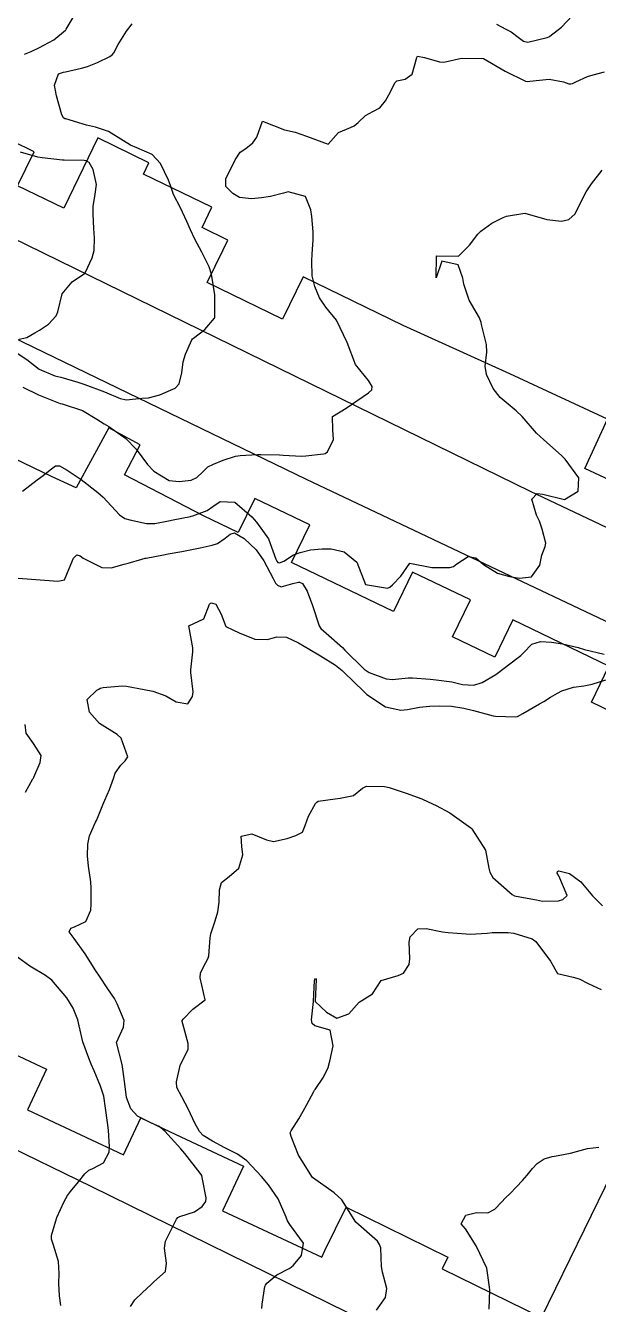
# Model space of a CAD drawing. Header units: metres. Extents: x 286371 to 293043, y 7462578 to 7466404.
# Drawn here: x 289923.6 to 289975.7, y 7464483.9 to 7464600.2 of the extents above; entities that cross this region are included whole.
import ezdxf

# ---------------------------------------------------------------- set-up
doc = ezdxf.new("R2010")
doc.units = ezdxf.units.M
doc.header["$MEASUREMENT"] = 0
for name, color, linetype in [('Curvas de Nivel 1m', 11, 'Continuous'), ('Curvas de Nivel 5m', 15, 'Continuous'), ('Edificações', 30, 'Continuous'), ('Vias primárias', 230, 'Continuous')]:
    doc.layers.add(name, color=color, linetype=linetype)

msp = doc.modelspace()

# ---------------------------------------------------------------- linework, layer by layer
at = {"layer": 'Curvas de Nivel 1m', "flags": 128}
for points, elevation in [([(289966.41, 7464600.34), (289967.25, 7464599.88), (289967.72, 7464599.64), (289968.36, 7464599.16), (289968.86, 7464598.77), (289969.24, 7464598.68), (289971, 7464599.12), (289971.17, 7464599.19), (289971.25, 7464599.24), (289972.3, 7464600.06), (289973.27, 7464601.08)], 701), ([(289922.8, 7464570.41), (289923.66, 7464569.84), (289924.78, 7464568.96), (289926.23, 7464568.34), (289926.76, 7464568.21), (289928.31, 7464567.77), (289928.75, 7464567.63), (289928.94, 7464567.57), (289930.74, 7464566.9), (289932.15, 7464566.29), (289932.73, 7464566.16), (289934.12, 7464566.3), (289934.73, 7464566.34), (289935.77, 7464566.62), (289936.74, 7464567.04), (289937.15, 7464567.23), (289937.54, 7464567.63), (289937.77, 7464568.63), (289937.9, 7464569.63), (289938.11, 7464570.31), (289938.67, 7464571.62), (289938.73, 7464571.7), (289938.82, 7464571.77), (289939.86, 7464572.57), (289940.75, 7464573.59), (289940.77, 7464573.66), (289940.77, 7464575.59), (289940.76, 7464575.7), (289940.47, 7464577.59), (289940.26, 7464578.26), (289939.59, 7464579.6), (289938.96, 7464580.79), (289938.55, 7464581.62), (289938.22, 7464582.39), (289937.64, 7464583.63), (289937.02, 7464584.84), (289936.73, 7464585.65), (289936.56, 7464586.13), (289935.84, 7464587.66), (289935.08, 7464588.49), (289933.69, 7464589.09), (289933.09, 7464589.32), (289932.46, 7464589.71), (289931.11, 7464590.56), (289929.91, 7464590.95), (289929.11, 7464591.15), (289927.21, 7464591.71), (289927.12, 7464591.73), (289927, 7464591.8), (289926.84, 7464592.09), (289926.37, 7464593.81), (289926.19, 7464594.79), (289926.55, 7464595.8), (289927.01, 7464595.97), (289927.19, 7464596.01), (289928.64, 7464596.32), (289929.19, 7464596.49), (289930.1, 7464596.85), (289931.21, 7464597.39), (289931.42, 7464597.53), (289931.57, 7464597.73), (289931.98, 7464598.48), (289932.74, 7464599.7), (289933.25, 7464600.37)], 701), ([(289923.29, 7464567.31), (289924.74, 7464566.63), (289926.69, 7464565.83), (289926.72, 7464565.82), (289926.87, 7464565.79), (289928.72, 7464565.18), (289930.04, 7464564.4), (289930.7, 7464563.98), (289931.13, 7464563.73), (289932.68, 7464562.66), (289933.63, 7464561.69), (289934.64, 7464560.29), (289935.21, 7464559.67), (289936.62, 7464558.84), (289937.52, 7464558.73), (289938.62, 7464558.86), (289939.14, 7464559.1), (289939.67, 7464559.6), (289940.15, 7464560.08), (289940.65, 7464560.32), (289941.54, 7464560.68), (289942.66, 7464561.05), (289943.09, 7464561.11), (289944.66, 7464561.19), (289944.97, 7464561.2), (289946.66, 7464561.17), (289947, 7464561.14), (289948.66, 7464561.05), (289949.04, 7464561.08), (289950.66, 7464561.24), (289950.82, 7464561.27), (289951.02, 7464561.43), (289951.56, 7464562.54), (289951.5, 7464563.42), (289951.49, 7464564.64), (289952.72, 7464565.4), (289954.75, 7464566.81), (289955.05, 7464567.06), (289955.1, 7464567.36), (289954.76, 7464567.92), (289953.58, 7464569.38), (289952.81, 7464571.39), (289951.83, 7464573.41), (289950.86, 7464574.58), (289950.3, 7464575.43), (289949.86, 7464576.47), (289949.63, 7464577.44), (289949.59, 7464578.77), (289949.63, 7464579.44), (289949.72, 7464580.68), (289949.71, 7464581.44), (289949.59, 7464582.85), (289949.51, 7464583.45), (289949.02, 7464584.67), (289947.44, 7464585.07), (289947.03, 7464584.96), (289945.85, 7464584.67), (289945.02, 7464584.54), (289944.1, 7464584.45), (289943.02, 7464584.56), (289942.4, 7464584.93), (289941.76, 7464585.57), (289941.77, 7464586.3), (289942.42, 7464587.55), (289942.62, 7464588), (289943.08, 7464588.7), (289943.6, 7464589.03), (289944.24, 7464589.53), (289944.58, 7464590.04), (289945.12, 7464591.51), (289947.11, 7464590.73), (289948.08, 7464590.5), (289949.1, 7464590.14), (289951.09, 7464589.42), (289952.03, 7464590.49), (289953.12, 7464590.93), (289953.44, 7464591.07), (289953.8, 7464591.38), (289954.49, 7464592.02), (289955.14, 7464592.39), (289955.77, 7464592.73), (289956.3, 7464593.35), (289956.6, 7464593.9), (289957.18, 7464595.01), (289957.34, 7464595.17), (289958.08, 7464595.32), (289958.73, 7464595.77), (289959.16, 7464597.31), (289959.17, 7464597.35), (289959.22, 7464597.43), (289959.86, 7464597.29), (289961.21, 7464596.89), (289961.61, 7464596.87), (289963.21, 7464597.24), (289965.21, 7464597.21), (289967.2, 7464596.05), (289969.03, 7464595.16), (289969.18, 7464595.12), (289969.43, 7464595.15), (289971.18, 7464595.32), (289972.49, 7464595.09), (289972.99, 7464594.91), (289973.17, 7464594.89), (289973.32, 7464594.93), (289973.63, 7464595.08), (289974.68, 7464595.57), (289975.18, 7464595.73), (289976.22, 7464596.01)], 702), ([(289923.27, 7464557.85), (289924.62, 7464558.89), (289925.16, 7464559.29), (289925.8, 7464559.81), (289926.27, 7464560.17), (289926.64, 7464560.16), (289927.35, 7464559.78), (289928.62, 7464558.92), (289930.12, 7464557.74), (289930.6, 7464557.3), (289932.1, 7464555.71), (289932.57, 7464555.38), (289933.03, 7464555.24), (289934.56, 7464554.92), (289935.31, 7464554.92), (289936.57, 7464555.16), (289936.97, 7464555.24), (289938.57, 7464555.55), (289938.62, 7464555.57), (289938.76, 7464555.61), (289940.06, 7464556.11), (289940.59, 7464556.45), (289941.27, 7464556.9), (289942.59, 7464556.84), (289944.13, 7464555.53), (289944.57, 7464555.04), (289945.66, 7464553.51), (289946.33, 7464551.68), (289946.41, 7464551.5), (289946.51, 7464551.37), (289946.66, 7464551.34), (289947.05, 7464551.49), (289947.93, 7464552.06), (289948.53, 7464552.28), (289949.47, 7464552.51), (289950.53, 7464552.62), (289951.36, 7464552.6), (289952.53, 7464552.34), (289953.7, 7464551.39), (289954.47, 7464549.37), (289956.47, 7464549.04), (289956.69, 7464549.12), (289956.95, 7464549.34), (289957.68, 7464550.13), (289958.5, 7464551.31), (289960.5, 7464550.9), (289962.14, 7464550.9), (289962.5, 7464551.01), (289962.79, 7464551.24), (289963.82, 7464551.92), (289964.51, 7464551.8), (289965.22, 7464551.2), (289966.49, 7464550.4), (289967.57, 7464550.09), (289968.49, 7464549.93), (289969.57, 7464550.05), (289970.34, 7464551.13), (289970.37, 7464551.27), (289970.52, 7464552.04), (289970.83, 7464552.82), (289970.88, 7464553.12), (289970.55, 7464554.4), (289970.3, 7464555.13), (289970.05, 7464555.66), (289969.61, 7464557.14), (289970.1, 7464557.64), (289970.6, 7464557.58), (289972.59, 7464557.09), (289973.84, 7464557.84), (289973.88, 7464559.08), (289972.65, 7464560.77), (289972.3, 7464561.1), (289970.69, 7464562.52), (289970.03, 7464563.13), (289968.72, 7464564.65), (289968.18, 7464565.16), (289966.74, 7464566.36), (289966.08, 7464567.19), (289965.5, 7464568.48), (289965.38, 7464569.21), (289965.51, 7464570.5), (289965.5, 7464571.2), (289965.04, 7464573.01), (289964.99, 7464573.21), (289964.85, 7464573.61), (289963.9, 7464575.23), (289963.44, 7464576.69), (289963.35, 7464577.24), (289962.92, 7464578.44), (289961.43, 7464578.77), (289960.9, 7464577.27), (289960.93, 7464579.27), (289962.93, 7464579.24), (289963.95, 7464580.22), (289964.71, 7464581.22), (289964.82, 7464581.36), (289964.97, 7464581.5), (289965.96, 7464582.22), (289966.99, 7464582.75), (289967.31, 7464582.86), (289968.99, 7464583.15), (289970.99, 7464582.56), (289972.3, 7464582.42), (289972.99, 7464582.56), (289973.57, 7464583.09), (289974.07, 7464584.14), (289974.56, 7464585.07), (289975.04, 7464585.81), (289976.02, 7464587.05)], 703), ([(289922.49, 7464549.96), (289924.48, 7464549.83), (289926.48, 7464549.67), (289927.09, 7464549.79), (289927.52, 7464550.81), (289927.9, 7464551.77), (289928.22, 7464552.07), (289928.52, 7464551.96), (289928.8, 7464551.76), (289930.5, 7464550.91), (289931.34, 7464550.89), (289932.51, 7464551.21), (289932.89, 7464551.32), (289934.14, 7464551.68), (289934.44, 7464551.75), (289934.52, 7464551.77), (289936.1, 7464552.07), (289936.52, 7464552.15), (289937.77, 7464552.38), (289938.53, 7464552.52), (289939.43, 7464552.7), (289940.53, 7464552.94), (289941, 7464553.11), (289941.7, 7464553.57), (289942.17, 7464553.94), (289942.55, 7464554.05), (289943.44, 7464553.54), (289944.53, 7464552.53), (289945.22, 7464551.51), (289946.09, 7464549.9), (289946.3, 7464549.5), (289946.48, 7464549.3), (289946.81, 7464549.15), (289947.88, 7464549.47), (289948.38, 7464549.57), (289948.49, 7464549.57), (289948.74, 7464549.46), (289949.16, 7464548.77), (289949.67, 7464547.45), (289950.25, 7464545.6), (289950.35, 7464545.44), (289950.41, 7464545.37), (289950.9, 7464544.93), (289952.39, 7464543.63), (289952.61, 7464543.4), (289954.36, 7464541.67), (289954.8, 7464541.37), (289956.35, 7464540.8), (289956.94, 7464540.74), (289958.35, 7464540.89), (289958.77, 7464540.89), (289960.35, 7464540.75), (289960.92, 7464540.7), (289962.34, 7464540.5), (289963.31, 7464540.27), (289964.34, 7464540.2), (289965.1, 7464540.46), (289966.35, 7464541.19), (289968.38, 7464542.74), (289968.61, 7464542.92), (289968.85, 7464543.15), (289969.6, 7464543.93), (289970.4, 7464544.18), (289971.39, 7464544.12), (289972.4, 7464543.98), (289973.84, 7464543.63), (289974.39, 7464543.46), (289976.19, 7464543.04)], 704), ([(289923.55, 7464530.48), (289924.2, 7464531.68), (289924.27, 7464531.76), (289924.31, 7464531.83), (289924.89, 7464533.17), (289924.97, 7464533.82), (289924.26, 7464534.9), (289923.62, 7464535.84), (289923.51, 7464536.62)], 704), ([(289945.05, 7464483.51), (289945.07, 7464483.92), (289945.33, 7464485.51), (289945.38, 7464485.64), (289945.51, 7464485.83), (289946.42, 7464486.59), (289947.53, 7464487.14), (289947.72, 7464487.28), (289947.92, 7464487.47), (289948.67, 7464488.34), (289948.84, 7464489.46), (289947.59, 7464491.14), (289947.38, 7464491.48), (289947.26, 7464491.81), (289946.54, 7464493.49), (289945.64, 7464494.76), (289945.02, 7464495.51), (289943.68, 7464496.94), (289942.83, 7464497.55), (289941.69, 7464498.14), (289940.55, 7464498.74), (289939.71, 7464499.25), (289939.37, 7464499.6), (289938.96, 7464500.37), (289938.38, 7464501.61), (289937.76, 7464502.78), (289937.33, 7464503.63), (289937.28, 7464504.14), (289937.63, 7464505.63), (289937.67, 7464505.76), (289937.81, 7464505.97), (289938.35, 7464507.1), (289938.36, 7464507.62), (289937.87, 7464509.41), (289937.81, 7464509.63), (289937.8, 7464509.7), (289937.88, 7464509.83), (289938.76, 7464510.75), (289939.9, 7464511.59), (289939.44, 7464513.6), (289939.48, 7464514.06), (289939.95, 7464514.97), (289940.16, 7464515.39), (289940.22, 7464515.59), (289940.34, 7464517.24), (289940.4, 7464517.59), (289940.81, 7464518.78), (289941.04, 7464519.58), (289941.16, 7464520.46), (289941.19, 7464521.58), (289941.37, 7464522.27), (289942.07, 7464522.81), (289942.96, 7464523.55), (289943.33, 7464524.77), (289943.23, 7464525.54), (289943.18, 7464526.49), (289944.13, 7464526.69), (289945.48, 7464526.15), (289946.12, 7464526), (289947.35, 7464526.26), (289948.13, 7464526.53), (289948.75, 7464526.84), (289948.98, 7464527.45), (289949.3, 7464528.3), (289949.94, 7464529.44), (289950.04, 7464529.57), (289950.18, 7464529.66), (289951.71, 7464529.88), (289952.18, 7464529.94), (289953.39, 7464530.18), (289954.2, 7464530.83), (289954.56, 7464531.01), (289956.2, 7464531), (289956.63, 7464530.91), (289958.19, 7464530.4), (289959.62, 7464529.86), (289960.18, 7464529.61), (289960.92, 7464529.27), (289962.16, 7464528.61), (289964.05, 7464527.23), (289964.14, 7464527.14), (289965.41, 7464525.2), (289965.7, 7464523.58), (289965.8, 7464523.2), (289966.07, 7464522.72), (289967.81, 7464521.17), (289968.04, 7464521.06), (289968.18, 7464521.02), (289970.04, 7464520.67), (289970.59, 7464520.57), (289972.04, 7464520.59), (289972.42, 7464520.71), (289972.83, 7464521.09), (289972.07, 7464522.86), (289971.92, 7464523.11), (289971.94, 7464523.25), (289972.08, 7464523.32), (289973.04, 7464523.09), (289974.06, 7464522.31), (289975.12, 7464521.06), (289976.03, 7464520.15)], 706), ([(289955.47, 7464483.35), (289956.3, 7464484.53), (289956.43, 7464485.34), (289956.04, 7464486.83), (289955.93, 7464487.35), (289955.87, 7464489.04), (289955.76, 7464489.35), (289955.57, 7464489.63), (289953.59, 7464491.38), (289952.32, 7464493.4), (289951.63, 7464494.05), (289949.65, 7464495.44), (289948.37, 7464497.46), (289947.71, 7464499.16), (289947.63, 7464499.48), (289947.65, 7464499.55), (289947.72, 7464499.66), (289948.42, 7464500.77), (289948.8, 7464501.46), (289949.13, 7464502.07), (289949.77, 7464503.24), (289949.84, 7464503.37), (289949.89, 7464503.44), (289950.67, 7464504.56), (289951.07, 7464505.43), (289951.23, 7464506.01), (289951.53, 7464507.42), (289951.27, 7464508.83), (289949.86, 7464509.23), (289949.64, 7464509.45), (289949.56, 7464509.76), (289949.76, 7464511.45), (289949.85, 7464513.36), (289949.86, 7464513.44), (289949.93, 7464513.53), (289949.99, 7464513.43), (289949.89, 7464511.44), (289950.94, 7464510.48), (289951.87, 7464509.91), (289952.95, 7464510.32), (289953.89, 7464511.37), (289955.13, 7464512.13), (289955.92, 7464513.34), (289957.46, 7464513.8), (289957.93, 7464514.03), (289958.45, 7464514.8), (289958.51, 7464515.31), (289958.46, 7464516.82), (289958.55, 7464517.31), (289959.25, 7464518.05), (289960, 7464518.09), (289961.49, 7464517.76), (289961.99, 7464517.71), (289963.64, 7464517.58), (289963.99, 7464517.55), (289965.54, 7464517.66), (289965.99, 7464517.7), (289967.45, 7464517.72), (289967.99, 7464517.65), (289969.63, 7464517.14), (289969.98, 7464516.91), (289971.3, 7464515.11), (289971.94, 7464513.99), (289973.37, 7464513.65), (289973.93, 7464513.51), (289974.73, 7464513.06), (289975.92, 7464512.54)], 707), ([(289926.77, 7464483.79), (289926.63, 7464484.66), (289926.58, 7464485.8), (289926.61, 7464486.71), (289926.54, 7464487.8), (289926.08, 7464489.28), (289925.91, 7464489.81), (289925.92, 7464490.16), (289926.41, 7464491.8), (289927.07, 7464493.24), (289927.37, 7464493.78), (289927.63, 7464494.16), (289928.36, 7464495.05), (289928.95, 7464495.76), (289929.31, 7464496.09), (289929.66, 7464496.25), (289930.64, 7464496.76), (289931.15, 7464497.72), (289931.18, 7464498.23), (289931.11, 7464499.72), (289931.02, 7464500.43), (289930.84, 7464501.73), (289930.67, 7464502.82), (289930.38, 7464503.74), (289929.8, 7464505.12), (289929.53, 7464505.75), (289929.3, 7464506.27), (289928.75, 7464507.76), (289928.42, 7464509.21), (289928.31, 7464509.77), (289927.89, 7464510.83), (289927.32, 7464511.78), (289925.93, 7464513.39), (289925.36, 7464513.81), (289923.95, 7464514.64), (289922.26, 7464515.86)], 704), ([(289965.72, 7464483.45), (289965.78, 7464485.2), (289965.77, 7464485.47), (289965.52, 7464487.19), (289964.54, 7464489.21), (289963.59, 7464490.76), (289963.36, 7464491), (289963.19, 7464491.23), (289963.61, 7464492), (289964.58, 7464492.24), (289965.61, 7464492.21), (289966.26, 7464492.54), (289966.86, 7464493.18), (289967.23, 7464493.57), (289967.64, 7464493.96), (289968.23, 7464494.57), (289968.77, 7464495.15), (289969.18, 7464495.63), (289969.67, 7464496.25), (289970.09, 7464496.71), (289970.73, 7464497.12), (289971.47, 7464497.33), (289971.69, 7464497.37), (289973.13, 7464497.65), (289973.69, 7464497.8), (289974.68, 7464498.08), (289975.7, 7464498.2)], 708)]:
    msp.add_lwpolyline(points, dxfattribs=dict(at, elevation=elevation))
at = {"layer": 'Curvas de Nivel 5m', "flags": 128}
for points, elevation in [([(289923.45, 7464597.61), (289924.06, 7464597.84), (289924.83, 7464598.22), (289925.22, 7464598.42), (289926.13, 7464598.91), (289927.19, 7464599.8), (289927.21, 7464599.83), (289927.25, 7464599.89), (289927.96, 7464601.09)], 700), ([(289922.98, 7464571.69), (289923.66, 7464571.84), (289924.41, 7464572.26), (289924.83, 7464572.5), (289925.63, 7464573.03), (289926.34, 7464573.8), (289926.5, 7464574.16), (289926.88, 7464575.79), (289927.79, 7464576.89), (289928.91, 7464577.65), (289928.98, 7464577.7), (289929.02, 7464577.76), (289929.6, 7464579.09), (289929.78, 7464579.75), (289929.83, 7464580.89), (289929.77, 7464581.75), (289929.69, 7464583.06), (289929.71, 7464583.75), (289929.89, 7464584.88), (289930, 7464585.75), (289929.7, 7464587.11), (289929.34, 7464587.76), (289929.07, 7464587.91), (289928.89, 7464587.94), (289927.07, 7464587.95), (289926.91, 7464587.96), (289925.07, 7464588.18), (289924.66, 7464588.24), (289923.08, 7464588.7)], 700), ([(289933.1, 7464483.69), (289933.48, 7464484.31), (289934.2, 7464484.97), (289934.96, 7464485.66), (289935.22, 7464485.94), (289935.51, 7464486.18), (289936.29, 7464486.88), (289936.39, 7464487.64), (289936.2, 7464489), (289936.29, 7464489.64), (289936.72, 7464490.49), (289937.29, 7464491.63), (289937.42, 7464491.8), (289937.6, 7464491.88), (289938.91, 7464492.3), (289939.61, 7464492.79), (289939.95, 7464493.26), (289939.97, 7464493.59), (289939.65, 7464495.27), (289939.58, 7464495.6), (289939.44, 7464495.82), (289938.05, 7464497.62), (289937.69, 7464498.03), (289936.23, 7464499.65), (289935.72, 7464500.08), (289935.01, 7464500.38), (289933.73, 7464501), (289933.12, 7464501.69), (289932.75, 7464502.72), (289932.6, 7464503.7), (289932.44, 7464505.06), (289932.33, 7464505.71), (289931.84, 7464507.71), (289932.46, 7464509.11), (289932.51, 7464509.7), (289931.9, 7464511.24), (289931.63, 7464511.72), (289931.05, 7464512.59), (289930.28, 7464513.74), (289929.94, 7464514.24), (289928.98, 7464515.76), (289927.98, 7464517.16), (289927.51, 7464517.78), (289927.66, 7464518.12), (289928, 7464518.22), (289929.05, 7464518.71), (289929.49, 7464519.75), (289929.51, 7464520.28), (289929.52, 7464521.75), (289929.49, 7464522.32), (289929.28, 7464523.76), (289929.18, 7464524.68), (289929.22, 7464525.76), (289929.36, 7464526.52), (289929.91, 7464527.75), (289930, 7464527.9), (289930.15, 7464528.27), (289930.58, 7464529.32), (289930.76, 7464529.74), (289931.18, 7464530.73), (289931.54, 7464531.72), (289931.72, 7464532.22), (289932.22, 7464532.93), (289932.62, 7464533.32), (289932.86, 7464533.7), (289932.26, 7464535.4), (289931.9, 7464535.72), (289930.28, 7464536.73), (289929.36, 7464537.76), (289929.16, 7464538.92), (289930.04, 7464539.75), (289930.23, 7464539.86), (289930.34, 7464539.93), (289930.6, 7464540), (289932.34, 7464540.16), (289932.75, 7464540.12), (289934.34, 7464539.82), (289935.13, 7464539.66), (289936.32, 7464539.23), (289937.26, 7464538.68), (289938.31, 7464538.51), (289938.74, 7464539.19), (289938.79, 7464539.61), (289938.6, 7464541.37), (289938.59, 7464541.61), (289938.76, 7464543.24), (289938.77, 7464543.61), (289938.42, 7464545.61), (289939.78, 7464546.25), (289940.29, 7464547.59), (289940.37, 7464547.67), (289940.46, 7464547.7), (289940.85, 7464547.58), (289941.34, 7464546.67), (289941.78, 7464545.56), (289942.42, 7464545.23), (289942.98, 7464544.97), (289944.4, 7464544.4), (289945.55, 7464544.35), (289946.4, 7464544.62), (289947.3, 7464544.58), (289948.39, 7464544.07), (289949.43, 7464543.45), (289950.38, 7464542.89), (289951.74, 7464542.03), (289952.36, 7464541.55), (289952.51, 7464541.4), (289954.33, 7464539.62), (289954.6, 7464539.37), (289956.31, 7464538.24), (289957.69, 7464537.94), (289958.3, 7464538.01), (289959.4, 7464538.21), (289960.31, 7464538.3), (289961.25, 7464538.33), (289962.31, 7464538.29), (289963.42, 7464538.12), (289964.3, 7464537.9), (289966.08, 7464537.42), (289966.3, 7464537.38), (289968.14, 7464537.32), (289968.3, 7464537.35), (289968.79, 7464537.64), (289970.31, 7464538.5), (289970.71, 7464538.72), (289971.32, 7464539.11), (289971.94, 7464539.49), (289972.33, 7464539.69), (289973.39, 7464540.03), (289974.34, 7464540.15), (289975.11, 7464540.29), (289976.35, 7464540.69)], 705)]:
    msp.add_lwpolyline(points, dxfattribs=dict(at, elevation=elevation))
at = {"layer": 'Edificações'}
for points in [[(289978.59, 7464557.99), (289974.42, 7464559.92), (289976.5, 7464564.4), (289967.6, 7464568.52), (289957.92, 7464572.92), (289948.8, 7464577.36), (289946.93, 7464573.51), (289940.08, 7464576.84), (289941.52, 7464579.8), (289941.95, 7464580.69), (289939.61, 7464581.83), (289940.5, 7464583.68), (289934.28, 7464586.7), (289934.78, 7464587.72), (289930.13, 7464589.98), (289927.02, 7464583.58), (289922.82, 7464585.62), (289924.33, 7464588.72), (289922.37, 7464589.68)], [(289984.43, 7464534.13), (289975.04, 7464538.66), (289976.62, 7464541.94), (289967.89, 7464546.15), (289966.26, 7464542.76), (289962.41, 7464544.61), (289964.02, 7464547.97), (289958.76, 7464550.5), (289957.03, 7464546.9), (289947.75, 7464551.36), (289949.41, 7464554.79), (289944.4, 7464557.2), (289942.9, 7464554.09), (289939.74, 7464555.61), (289932.56, 7464559.35), (289933.98, 7464562.07), (289931.13, 7464563.62), (289929.64, 7464560.88), (289928.15, 7464558.15), (289925.92, 7464559.18), (289918.4, 7464562.8)], [(289917.74, 7464508.9), (289925.47, 7464505.28), (289923.73, 7464501.59), (289932.47, 7464497.49), (289934.04, 7464500.85), (289936.72, 7464499.59), (289943.39, 7464496.46), (289941.48, 7464492.4), (289950.5, 7464488.17), (289950.79, 7464488.78), (289952.72, 7464492.72), (289961.98, 7464488.18), (289961.47, 7464487.12), (289970.48, 7464482.71), (289974.4, 7464490.71), (289981.97, 7464506.15), (289990.94, 7464501.75), (289989.5, 7464498.82), (289985.03, 7464501.02), (289980.96, 7464492.73), (289985.48, 7464490.51), (289979.46, 7464478.24)]]:
    msp.add_lwpolyline(points, dxfattribs=at)
at = {"layer": 'Vias primárias', "elevation": 703.08}
msp.add_lwpolyline([(290130.64, 7464510.15), (290136.85, 7464498.54, -0.724821), (290124.1, 7464485.21), (290106.54, 7464492.91), (290056.92, 7464516.41), (289969.5, 7464557.83), (289899.39, 7464592.1), (289895.98, 7464593.72, -0.141498), (289893.98, 7464595.56, -3.437667)], format="xyb", dxfattribs=at)
at = {"layer": 'Vias primárias'}
msp.add_lwpolyline([(290131.9, 7464452.84), (290136.11, 7464461.18, 0.456033), (290131.33, 7464472.86), (290122.43, 7464477.03), (290019, 7464525.82), (289949.11, 7464558.91), (289892.72, 7464586.2), (289890.49, 7464587.18, 0.325392), (289882.4, 7464585.41), (289875.57, 7464575.05), (289871.8, 7464569.47), (289870.44, 7464567.31, 0.310015), (289870.59, 7464563.26), (289874.94, 7464555.65), (289882.44, 7464542.6), (289892.56, 7464524.62), (289897.7, 7464515.19, 0.083076), (289903.47, 7464507.84, 0.119599), (289912.53, 7464502.88), (289929.48, 7464494.64), (289963.54, 7464477.91), (289972.19, 7464474.02), (289998.95, 7464461.1), (290014.39, 7464453.61)], format="xyb", dxfattribs=at)

doc.saveas('drawing.dxf')
